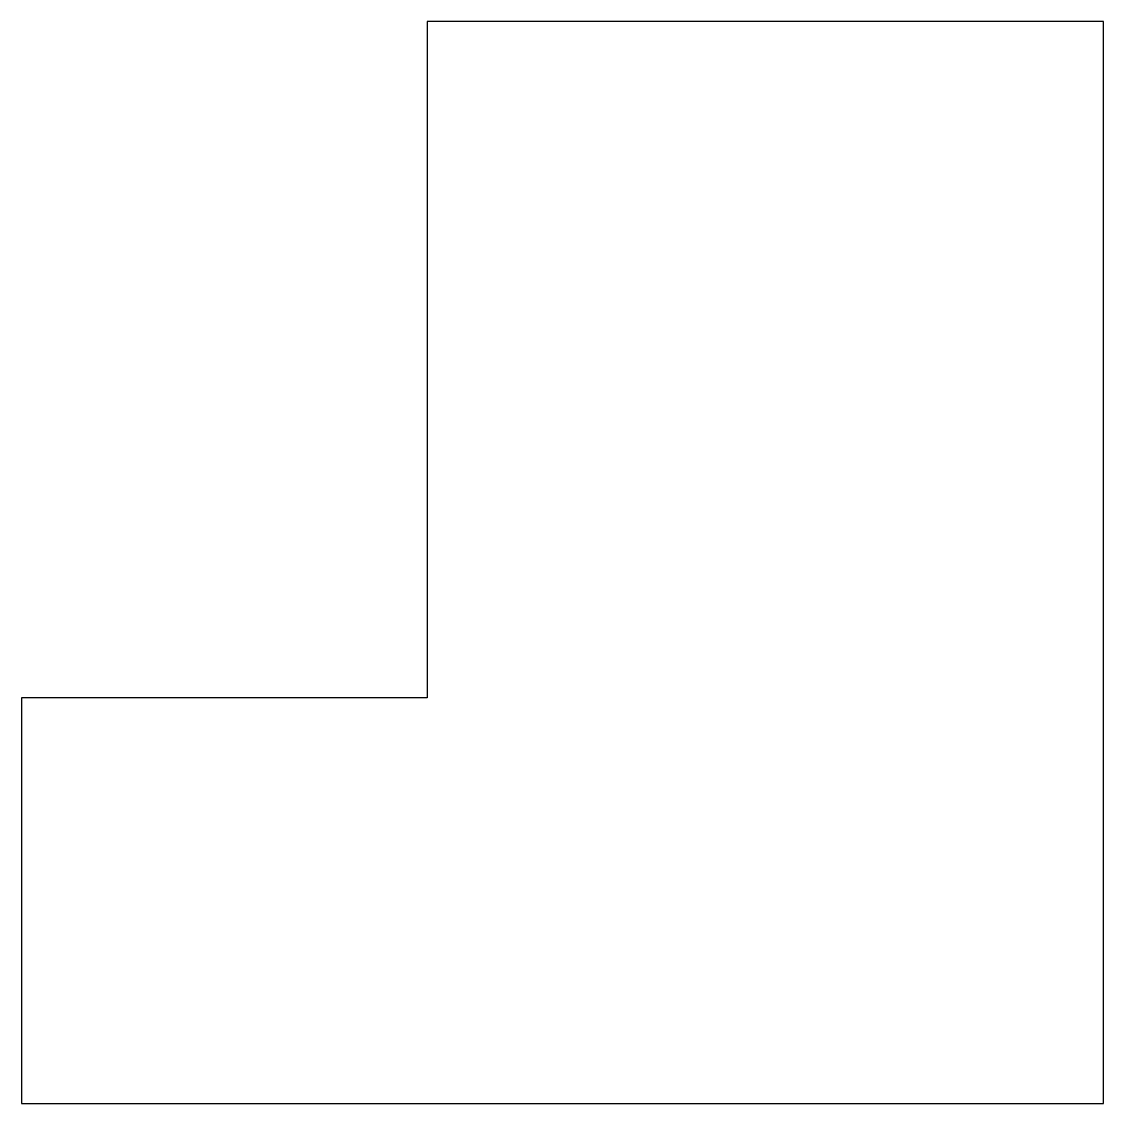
# Model space of a CAD drawing. Header units: inches. Extents: x 0 to 80, y 0 to 80.
import ezdxf

# ---------------------------------------------------------------- set-up
doc = ezdxf.new("R2010")
doc.units = ezdxf.units.IN

msp = doc.modelspace()

# ---------------------------------------------------------------- linework, layer by layer
for p, q in [((80, 80), (30, 80)), ((30, 80), (30, 30)), ((80, 0), (80, 80)), ((30, 30), (0, 30)), ((0, 30), (0, 0)), ((0, 0), (80, 0))]:
    msp.add_line(p, q)

doc.saveas('drawing.dxf')
